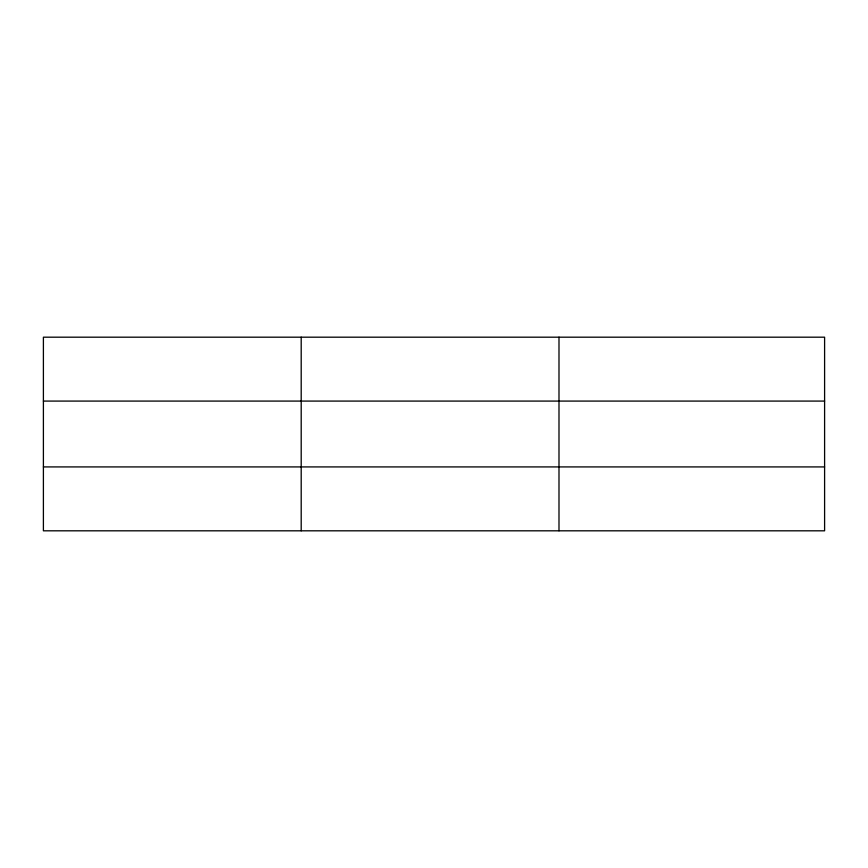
<?xml version="1.0" encoding="UTF-8"?>
<svg xmlns="http://www.w3.org/2000/svg" width="868" height="868" viewBox="0 0 868 868"><rect width="100%" height="100%" fill="white"/><g stroke="black" fill="none" stroke-linecap="round" stroke-linejoin="round"><path stroke-width="1.3" d="M301.196 337.185L301.196 530.815M558.992 337.185L558.992 530.815M824.6 466.919L824.6 530.815L43.4 530.815L43.4 337.185L824.6 337.185L824.6 466.919L43.4 466.919M43.4 401.081L824.6 401.081"/></g></svg>
